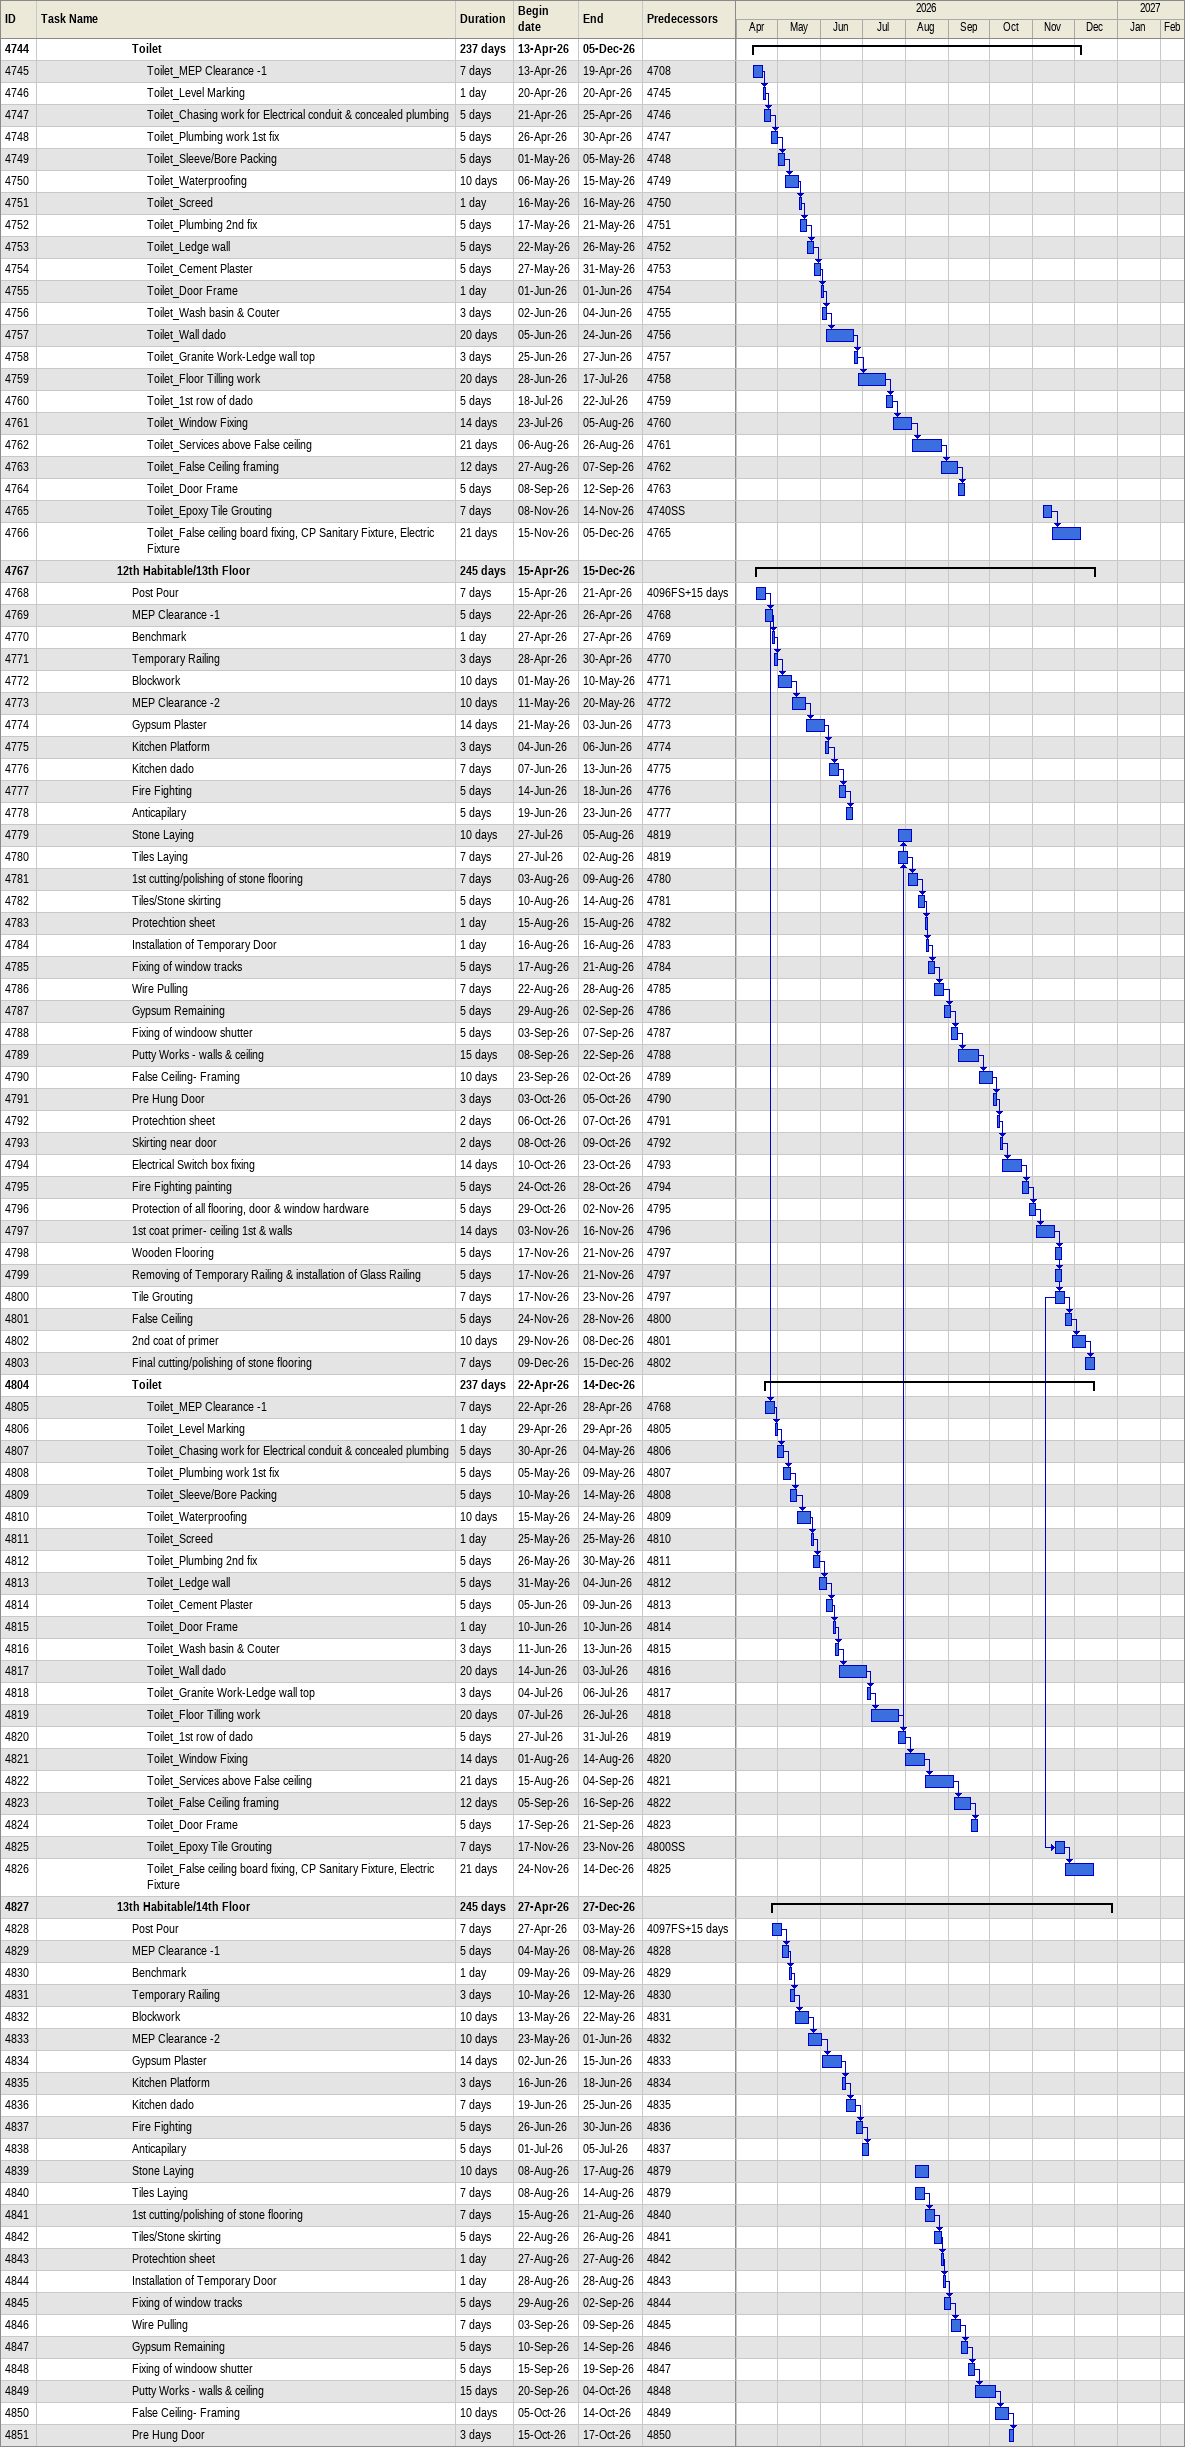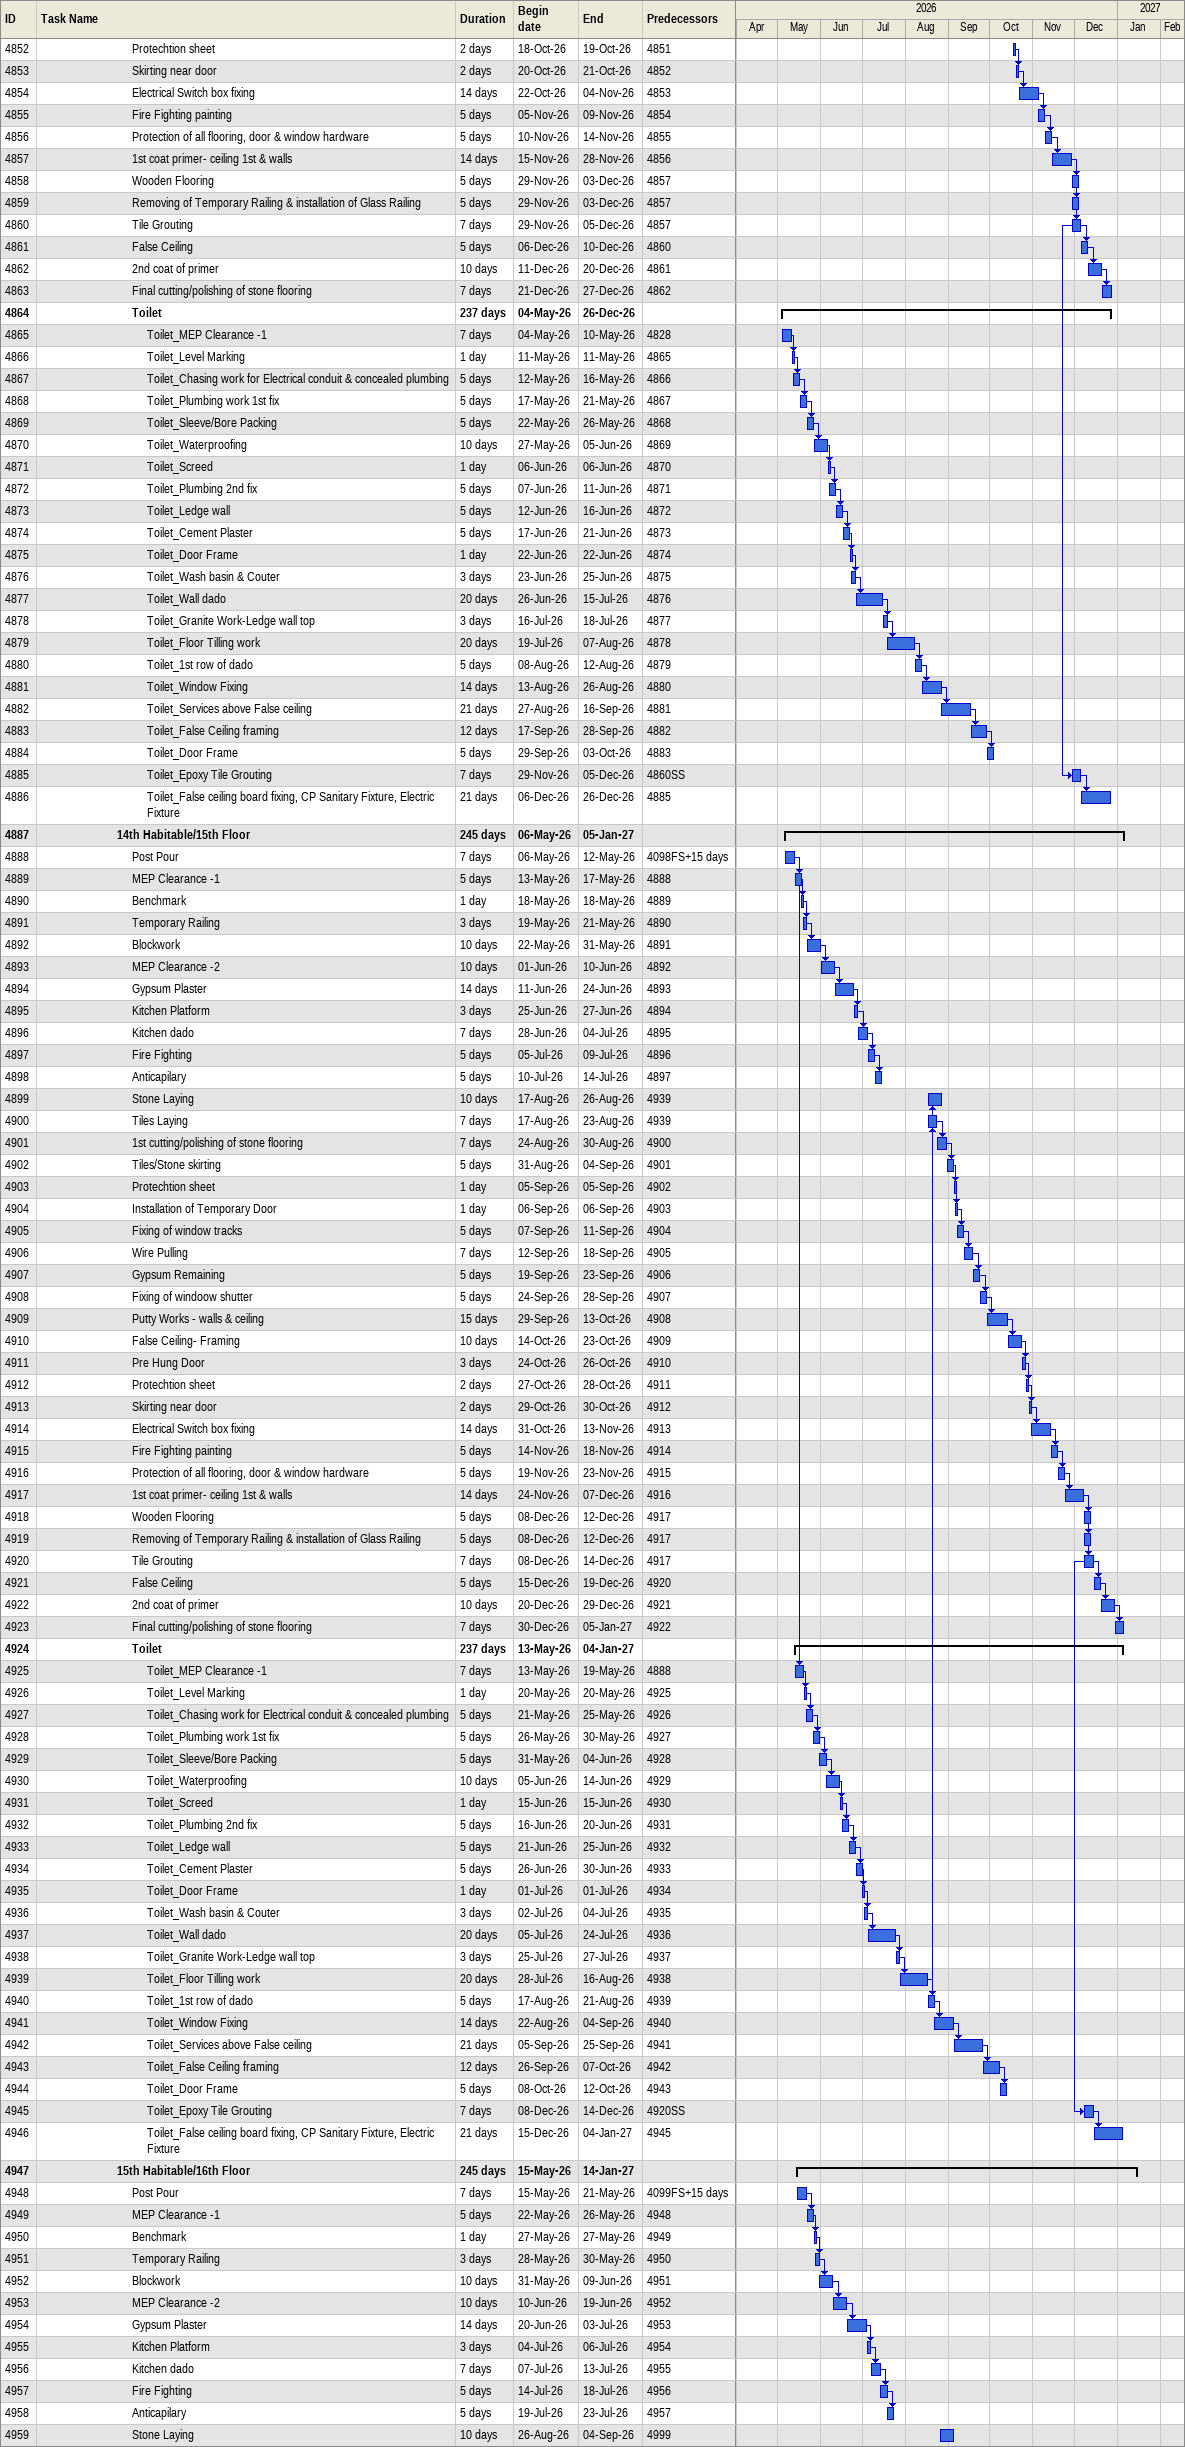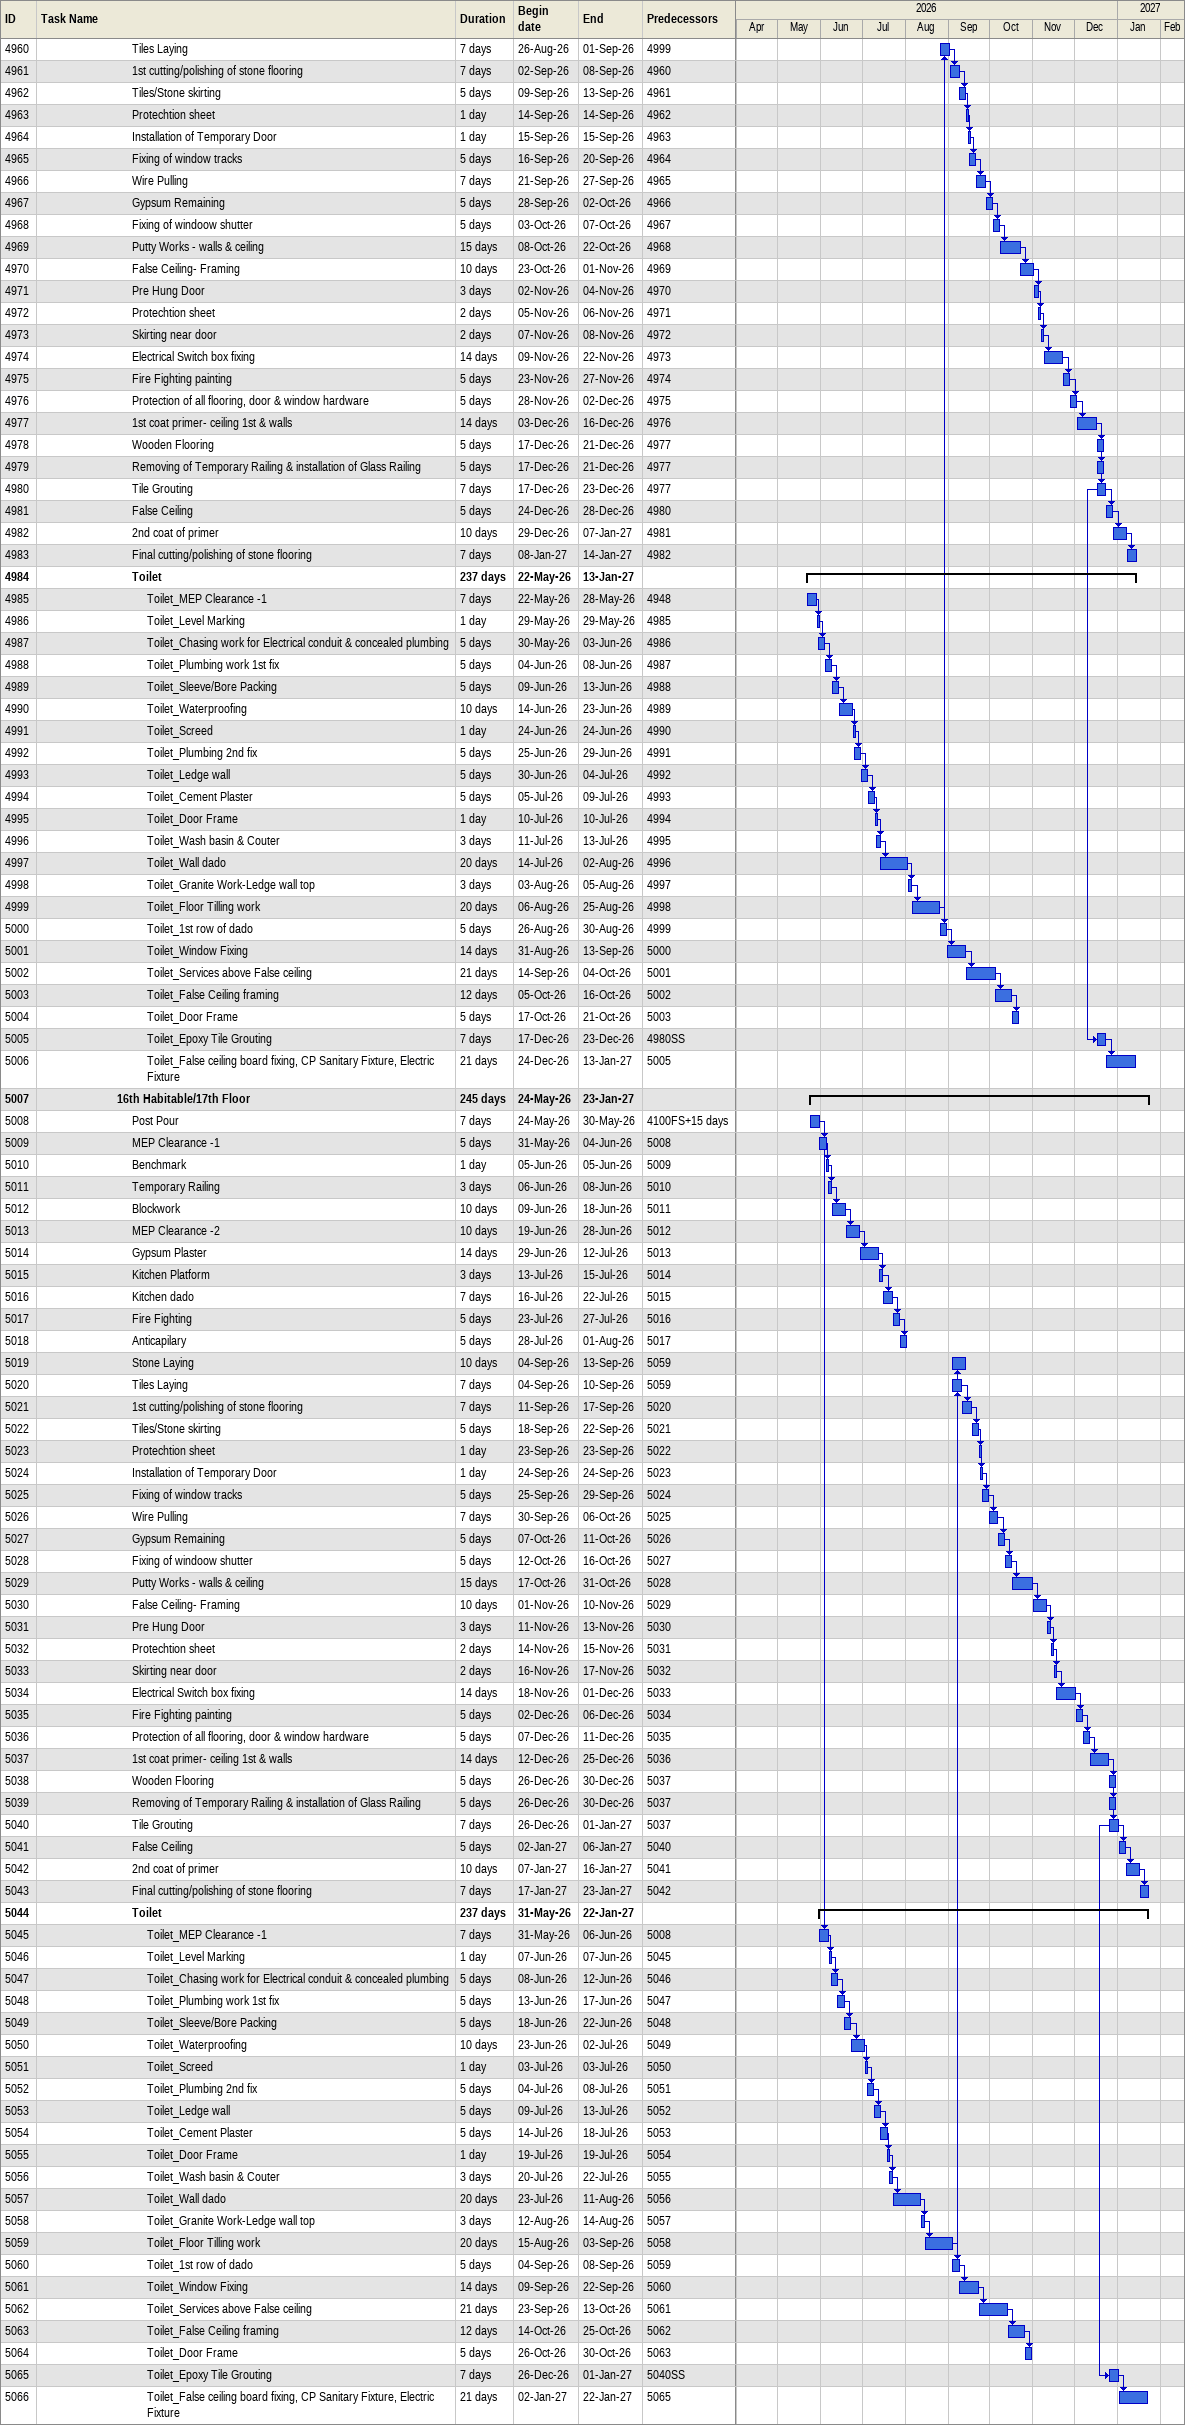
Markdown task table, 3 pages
| ID | Level | Task | Duration | Start | Finish | Predecessors |
|---|---|---|---|---|---|---|
| 4744 | 7 | **Toilet** | 237d | 2026-04-13 | 2026-12-05 |  |
| 4745 | 8 | Toilet_MEP Clearance -1 | 7d | 2026-04-13 | 2026-04-19 | 4708 |
| 4746 | 8 | Toilet_Level Marking | 1d | 2026-04-20 | 2026-04-20 | 4745 |
| 4747 | 8 | Toilet_Chasing work for Electrical conduit & concealed plumbing | 5d | 2026-04-21 | 2026-04-25 | 4746 |
| 4748 | 8 | Toilet_Plumbing work 1st fix | 5d | 2026-04-26 | 2026-04-30 | 4747 |
| 4749 | 8 | Toilet_Sleeve/Bore Packing | 5d | 2026-05-01 | 2026-05-05 | 4748 |
| 4750 | 8 | Toilet_Waterproofing | 10d | 2026-05-06 | 2026-05-15 | 4749 |
| 4751 | 8 | Toilet_Screed | 1d | 2026-05-16 | 2026-05-16 | 4750 |
| 4752 | 8 | Toilet_Plumbing 2nd fix | 5d | 2026-05-17 | 2026-05-21 | 4751 |
| 4753 | 8 | Toilet_Ledge wall | 5d | 2026-05-22 | 2026-05-26 | 4752 |
| 4754 | 8 | Toilet_Cement Plaster | 5d | 2026-05-27 | 2026-05-31 | 4753 |
| 4755 | 8 | Toilet_Door Frame | 1d | 2026-06-01 | 2026-06-01 | 4754 |
| 4756 | 8 | Toilet_Wash basin & Couter | 3d | 2026-06-02 | 2026-06-04 | 4755 |
| 4757 | 8 | Toilet_Wall dado | 20d | 2026-06-05 | 2026-06-24 | 4756 |
| 4758 | 8 | Toilet_Granite Work-Ledge wall top | 3d | 2026-06-25 | 2026-06-27 | 4757 |
| 4759 | 8 | Toilet_Floor Tilling work | 20d | 2026-06-28 | 2026-07-17 | 4758 |
| 4760 | 8 | Toilet_1st row of dado | 5d | 2026-07-18 | 2026-07-22 | 4759 |
| 4761 | 8 | Toilet_Window Fixing | 14d | 2026-07-23 | 2026-08-05 | 4760 |
| 4762 | 8 | Toilet_Services above False ceiling | 21d | 2026-08-06 | 2026-08-26 | 4761 |
| 4763 | 8 | Toilet_False Ceiling framing | 12d | 2026-08-27 | 2026-09-07 | 4762 |
| 4764 | 8 | Toilet_Door Frame | 5d | 2026-09-08 | 2026-09-12 | 4763 |
| 4765 | 8 | Toilet_Epoxy Tile Grouting | 7d | 2026-11-08 | 2026-11-14 | 4740SS |
| 4766 | 8 | Toilet_False ceiling board fixing, CP Sanitary Fixture, Electric Fixture | 21d | 2026-11-15 | 2026-12-05 | 4765 |
| 4767 | 6 | **12th Habitable/13th Floor** | 245d | 2026-04-15 | 2026-12-15 |  |
| 4768 | 7 | Post Pour | 7d | 2026-04-15 | 2026-04-21 | 4096FS+15d |
| 4769 | 7 | MEP Clearance -1 | 5d | 2026-04-22 | 2026-04-26 | 4768 |
| 4770 | 7 | Benchmark | 1d | 2026-04-27 | 2026-04-27 | 4769 |
| 4771 | 7 | Temporary Railing | 3d | 2026-04-28 | 2026-04-30 | 4770 |
| 4772 | 7 | Blockwork | 10d | 2026-05-01 | 2026-05-10 | 4771 |
| 4773 | 7 | MEP Clearance -2 | 10d | 2026-05-11 | 2026-05-20 | 4772 |
| 4774 | 7 | Gypsum Plaster | 14d | 2026-05-21 | 2026-06-03 | 4773 |
| 4775 | 7 | Kitchen Platform | 3d | 2026-06-04 | 2026-06-06 | 4774 |
| 4776 | 7 | Kitchen dado | 7d | 2026-06-07 | 2026-06-13 | 4775 |
| 4777 | 7 | Fire Fighting | 5d | 2026-06-14 | 2026-06-18 | 4776 |
| 4778 | 7 | Anticapilary | 5d | 2026-06-19 | 2026-06-23 | 4777 |
| 4779 | 7 | Stone Laying | 10d | 2026-07-27 | 2026-08-05 | 4819 |
| 4780 | 7 | Tiles Laying | 7d | 2026-07-27 | 2026-08-02 | 4819 |
| 4781 | 7 | 1st cutting/polishing of stone flooring | 7d | 2026-08-03 | 2026-08-09 | 4780 |
| 4782 | 7 | Tiles/Stone skirting | 5d | 2026-08-10 | 2026-08-14 | 4781 |
| 4783 | 7 | Protechtion sheet | 1d | 2026-08-15 | 2026-08-15 | 4782 |
| 4784 | 7 | Installation of Temporary Door | 1d | 2026-08-16 | 2026-08-16 | 4783 |
| 4785 | 7 | Fixing of window tracks | 5d | 2026-08-17 | 2026-08-21 | 4784 |
| 4786 | 7 | Wire Pulling | 7d | 2026-08-22 | 2026-08-28 | 4785 |
| 4787 | 7 | Gypsum Remaining | 5d | 2026-08-29 | 2026-09-02 | 4786 |
| 4788 | 7 | Fixing of windoow shutter | 5d | 2026-09-03 | 2026-09-07 | 4787 |
| 4789 | 7 | Putty Works - walls & ceiling | 15d | 2026-09-08 | 2026-09-22 | 4788 |
| 4790 | 7 | False Ceiling- Framing | 10d | 2026-09-23 | 2026-10-02 | 4789 |
| 4791 | 7 | Pre Hung Door | 3d | 2026-10-03 | 2026-10-05 | 4790 |
| 4792 | 7 | Protechtion sheet | 2d | 2026-10-06 | 2026-10-07 | 4791 |
| 4793 | 7 | Skirting near door | 2d | 2026-10-08 | 2026-10-09 | 4792 |
| 4794 | 7 | Electrical Switch box fixing | 14d | 2026-10-10 | 2026-10-23 | 4793 |
| 4795 | 7 | Fire Fighting painting | 5d | 2026-10-24 | 2026-10-28 | 4794 |
| 4796 | 7 | Protection of all flooring, door & window hardware | 5d | 2026-10-29 | 2026-11-02 | 4795 |
| 4797 | 7 | 1st coat primer- ceiling 1st & walls | 14d | 2026-11-03 | 2026-11-16 | 4796 |
| 4798 | 7 | Wooden Flooring | 5d | 2026-11-17 | 2026-11-21 | 4797 |
| 4799 | 7 | Removing of Temporary Railing & installation of Glass Railing | 5d | 2026-11-17 | 2026-11-21 | 4797 |
| 4800 | 7 | Tile Grouting | 7d | 2026-11-17 | 2026-11-23 | 4797 |
| 4801 | 7 | False Ceiling | 5d | 2026-11-24 | 2026-11-28 | 4800 |
| 4802 | 7 | 2nd coat of primer | 10d | 2026-11-29 | 2026-12-08 | 4801 |
| 4803 | 7 | Final cutting/polishing of stone flooring | 7d | 2026-12-09 | 2026-12-15 | 4802 |
| 4804 | 7 | **Toilet** | 237d | 2026-04-22 | 2026-12-14 |  |
| 4805 | 8 | Toilet_MEP Clearance -1 | 7d | 2026-04-22 | 2026-04-28 | 4768 |
| 4806 | 8 | Toilet_Level Marking | 1d | 2026-04-29 | 2026-04-29 | 4805 |
| 4807 | 8 | Toilet_Chasing work for Electrical conduit & concealed plumbing | 5d | 2026-04-30 | 2026-05-04 | 4806 |
| 4808 | 8 | Toilet_Plumbing work 1st fix | 5d | 2026-05-05 | 2026-05-09 | 4807 |
| 4809 | 8 | Toilet_Sleeve/Bore Packing | 5d | 2026-05-10 | 2026-05-14 | 4808 |
| 4810 | 8 | Toilet_Waterproofing | 10d | 2026-05-15 | 2026-05-24 | 4809 |
| 4811 | 8 | Toilet_Screed | 1d | 2026-05-25 | 2026-05-25 | 4810 |
| 4812 | 8 | Toilet_Plumbing 2nd fix | 5d | 2026-05-26 | 2026-05-30 | 4811 |
| 4813 | 8 | Toilet_Ledge wall | 5d | 2026-05-31 | 2026-06-04 | 4812 |
| 4814 | 8 | Toilet_Cement Plaster | 5d | 2026-06-05 | 2026-06-09 | 4813 |
| 4815 | 8 | Toilet_Door Frame | 1d | 2026-06-10 | 2026-06-10 | 4814 |
| 4816 | 8 | Toilet_Wash basin & Couter | 3d | 2026-06-11 | 2026-06-13 | 4815 |
| 4817 | 8 | Toilet_Wall dado | 20d | 2026-06-14 | 2026-07-03 | 4816 |
| 4818 | 8 | Toilet_Granite Work-Ledge wall top | 3d | 2026-07-04 | 2026-07-06 | 4817 |
| 4819 | 8 | Toilet_Floor Tilling work | 20d | 2026-07-07 | 2026-07-26 | 4818 |
| 4820 | 8 | Toilet_1st row of dado | 5d | 2026-07-27 | 2026-07-31 | 4819 |
| 4821 | 8 | Toilet_Window Fixing | 14d | 2026-08-01 | 2026-08-14 | 4820 |
| 4822 | 8 | Toilet_Services above False ceiling | 21d | 2026-08-15 | 2026-09-04 | 4821 |
| 4823 | 8 | Toilet_False Ceiling framing | 12d | 2026-09-05 | 2026-09-16 | 4822 |
| 4824 | 8 | Toilet_Door Frame | 5d | 2026-09-17 | 2026-09-21 | 4823 |
| 4825 | 8 | Toilet_Epoxy Tile Grouting | 7d | 2026-11-17 | 2026-11-23 | 4800SS |
| 4826 | 8 | Toilet_False ceiling board fixing, CP Sanitary Fixture, Electric Fixture | 21d | 2026-11-24 | 2026-12-14 | 4825 |
| 4827 | 6 | **13th Habitable/14th Floor** | 245d | 2026-04-27 | 2026-12-27 |  |
| 4828 | 7 | Post Pour | 7d | 2026-04-27 | 2026-05-03 | 4097FS+15d |
| 4829 | 7 | MEP Clearance -1 | 5d | 2026-05-04 | 2026-05-08 | 4828 |
| 4830 | 7 | Benchmark | 1d | 2026-05-09 | 2026-05-09 | 4829 |
| 4831 | 7 | Temporary Railing | 3d | 2026-05-10 | 2026-05-12 | 4830 |
| 4832 | 7 | Blockwork | 10d | 2026-05-13 | 2026-05-22 | 4831 |
| 4833 | 7 | MEP Clearance -2 | 10d | 2026-05-23 | 2026-06-01 | 4832 |
| 4834 | 7 | Gypsum Plaster | 14d | 2026-06-02 | 2026-06-15 | 4833 |
| 4835 | 7 | Kitchen Platform | 3d | 2026-06-16 | 2026-06-18 | 4834 |
| 4836 | 7 | Kitchen dado | 7d | 2026-06-19 | 2026-06-25 | 4835 |
| 4837 | 7 | Fire Fighting | 5d | 2026-06-26 | 2026-06-30 | 4836 |
| 4838 | 7 | Anticapilary | 5d | 2026-07-01 | 2026-07-05 | 4837 |
| 4839 | 7 | Stone Laying | 10d | 2026-08-08 | 2026-08-17 | 4879 |
| 4840 | 7 | Tiles Laying | 7d | 2026-08-08 | 2026-08-14 | 4879 |
| 4841 | 7 | 1st cutting/polishing of stone flooring | 7d | 2026-08-15 | 2026-08-21 | 4840 |
| 4842 | 7 | Tiles/Stone skirting | 5d | 2026-08-22 | 2026-08-26 | 4841 |
| 4843 | 7 | Protechtion sheet | 1d | 2026-08-27 | 2026-08-27 | 4842 |
| 4844 | 7 | Installation of Temporary Door | 1d | 2026-08-28 | 2026-08-28 | 4843 |
| 4845 | 7 | Fixing of window tracks | 5d | 2026-08-29 | 2026-09-02 | 4844 |
| 4846 | 7 | Wire Pulling | 7d | 2026-09-03 | 2026-09-09 | 4845 |
| 4847 | 7 | Gypsum Remaining | 5d | 2026-09-10 | 2026-09-14 | 4846 |
| 4848 | 7 | Fixing of windoow shutter | 5d | 2026-09-15 | 2026-09-19 | 4847 |
| 4849 | 7 | Putty Works - walls & ceiling | 15d | 2026-09-20 | 2026-10-04 | 4848 |
| 4850 | 7 | False Ceiling- Framing | 10d | 2026-10-05 | 2026-10-14 | 4849 |
| 4851 | 7 | Pre Hung Door | 3d | 2026-10-15 | 2026-10-17 | 4850 |
| 4852 | 7 | Protechtion sheet | 2d | 2026-10-18 | 2026-10-19 | 4851 |
| 4853 | 7 | Skirting near door | 2d | 2026-10-20 | 2026-10-21 | 4852 |
| 4854 | 7 | Electrical Switch box fixing | 14d | 2026-10-22 | 2026-11-04 | 4853 |
| 4855 | 7 | Fire Fighting painting | 5d | 2026-11-05 | 2026-11-09 | 4854 |
| 4856 | 7 | Protection of all flooring, door & window hardware | 5d | 2026-11-10 | 2026-11-14 | 4855 |
| 4857 | 7 | 1st coat primer- ceiling 1st & walls | 14d | 2026-11-15 | 2026-11-28 | 4856 |
| 4858 | 7 | Wooden Flooring | 5d | 2026-11-29 | 2026-12-03 | 4857 |
| 4859 | 7 | Removing of Temporary Railing & installation of Glass Railing | 5d | 2026-11-29 | 2026-12-03 | 4857 |
| 4860 | 7 | Tile Grouting | 7d | 2026-11-29 | 2026-12-05 | 4857 |
| 4861 | 7 | False Ceiling | 5d | 2026-12-06 | 2026-12-10 | 4860 |
| 4862 | 7 | 2nd coat of primer | 10d | 2026-12-11 | 2026-12-20 | 4861 |
| 4863 | 7 | Final cutting/polishing of stone flooring | 7d | 2026-12-21 | 2026-12-27 | 4862 |
| 4864 | 7 | **Toilet** | 237d | 2026-05-04 | 2026-12-26 |  |
| 4865 | 8 | Toilet_MEP Clearance -1 | 7d | 2026-05-04 | 2026-05-10 | 4828 |
| 4866 | 8 | Toilet_Level Marking | 1d | 2026-05-11 | 2026-05-11 | 4865 |
| 4867 | 8 | Toilet_Chasing work for Electrical conduit & concealed plumbing | 5d | 2026-05-12 | 2026-05-16 | 4866 |
| 4868 | 8 | Toilet_Plumbing work 1st fix | 5d | 2026-05-17 | 2026-05-21 | 4867 |
| 4869 | 8 | Toilet_Sleeve/Bore Packing | 5d | 2026-05-22 | 2026-05-26 | 4868 |
| 4870 | 8 | Toilet_Waterproofing | 10d | 2026-05-27 | 2026-06-05 | 4869 |
| 4871 | 8 | Toilet_Screed | 1d | 2026-06-06 | 2026-06-06 | 4870 |
| 4872 | 8 | Toilet_Plumbing 2nd fix | 5d | 2026-06-07 | 2026-06-11 | 4871 |
| 4873 | 8 | Toilet_Ledge wall | 5d | 2026-06-12 | 2026-06-16 | 4872 |
| 4874 | 8 | Toilet_Cement Plaster | 5d | 2026-06-17 | 2026-06-21 | 4873 |
| 4875 | 8 | Toilet_Door Frame | 1d | 2026-06-22 | 2026-06-22 | 4874 |
| 4876 | 8 | Toilet_Wash basin & Couter | 3d | 2026-06-23 | 2026-06-25 | 4875 |
| 4877 | 8 | Toilet_Wall dado | 20d | 2026-06-26 | 2026-07-15 | 4876 |
| 4878 | 8 | Toilet_Granite Work-Ledge wall top | 3d | 2026-07-16 | 2026-07-18 | 4877 |
| 4879 | 8 | Toilet_Floor Tilling work | 20d | 2026-07-19 | 2026-08-07 | 4878 |
| 4880 | 8 | Toilet_1st row of dado | 5d | 2026-08-08 | 2026-08-12 | 4879 |
| 4881 | 8 | Toilet_Window Fixing | 14d | 2026-08-13 | 2026-08-26 | 4880 |
| 4882 | 8 | Toilet_Services above False ceiling | 21d | 2026-08-27 | 2026-09-16 | 4881 |
| 4883 | 8 | Toilet_False Ceiling framing | 12d | 2026-09-17 | 2026-09-28 | 4882 |
| 4884 | 8 | Toilet_Door Frame | 5d | 2026-09-29 | 2026-10-03 | 4883 |
| 4885 | 8 | Toilet_Epoxy Tile Grouting | 7d | 2026-11-29 | 2026-12-05 | 4860SS |
| 4886 | 8 | Toilet_False ceiling board fixing, CP Sanitary Fixture, Electric Fixture | 21d | 2026-12-06 | 2026-12-26 | 4885 |
| 4887 | 6 | **14th Habitable/15th Floor** | 245d | 2026-05-06 | 2027-01-05 |  |
| 4888 | 7 | Post Pour | 7d | 2026-05-06 | 2026-05-12 | 4098FS+15d |
| 4889 | 7 | MEP Clearance -1 | 5d | 2026-05-13 | 2026-05-17 | 4888 |
| 4890 | 7 | Benchmark | 1d | 2026-05-18 | 2026-05-18 | 4889 |
| 4891 | 7 | Temporary Railing | 3d | 2026-05-19 | 2026-05-21 | 4890 |
| 4892 | 7 | Blockwork | 10d | 2026-05-22 | 2026-05-31 | 4891 |
| 4893 | 7 | MEP Clearance -2 | 10d | 2026-06-01 | 2026-06-10 | 4892 |
| 4894 | 7 | Gypsum Plaster | 14d | 2026-06-11 | 2026-06-24 | 4893 |
| 4895 | 7 | Kitchen Platform | 3d | 2026-06-25 | 2026-06-27 | 4894 |
| 4896 | 7 | Kitchen dado | 7d | 2026-06-28 | 2026-07-04 | 4895 |
| 4897 | 7 | Fire Fighting | 5d | 2026-07-05 | 2026-07-09 | 4896 |
| 4898 | 7 | Anticapilary | 5d | 2026-07-10 | 2026-07-14 | 4897 |
| 4899 | 7 | Stone Laying | 10d | 2026-08-17 | 2026-08-26 | 4939 |
| 4900 | 7 | Tiles Laying | 7d | 2026-08-17 | 2026-08-23 | 4939 |
| 4901 | 7 | 1st cutting/polishing of stone flooring | 7d | 2026-08-24 | 2026-08-30 | 4900 |
| 4902 | 7 | Tiles/Stone skirting | 5d | 2026-08-31 | 2026-09-04 | 4901 |
| 4903 | 7 | Protechtion sheet | 1d | 2026-09-05 | 2026-09-05 | 4902 |
| 4904 | 7 | Installation of Temporary Door | 1d | 2026-09-06 | 2026-09-06 | 4903 |
| 4905 | 7 | Fixing of window tracks | 5d | 2026-09-07 | 2026-09-11 | 4904 |
| 4906 | 7 | Wire Pulling | 7d | 2026-09-12 | 2026-09-18 | 4905 |
| 4907 | 7 | Gypsum Remaining | 5d | 2026-09-19 | 2026-09-23 | 4906 |
| 4908 | 7 | Fixing of windoow shutter | 5d | 2026-09-24 | 2026-09-28 | 4907 |
| 4909 | 7 | Putty Works - walls & ceiling | 15d | 2026-09-29 | 2026-10-13 | 4908 |
| 4910 | 7 | False Ceiling- Framing | 10d | 2026-10-14 | 2026-10-23 | 4909 |
| 4911 | 7 | Pre Hung Door | 3d | 2026-10-24 | 2026-10-26 | 4910 |
| 4912 | 7 | Protechtion sheet | 2d | 2026-10-27 | 2026-10-28 | 4911 |
| 4913 | 7 | Skirting near door | 2d | 2026-10-29 | 2026-10-30 | 4912 |
| 4914 | 7 | Electrical Switch box fixing | 14d | 2026-10-31 | 2026-11-13 | 4913 |
| 4915 | 7 | Fire Fighting painting | 5d | 2026-11-14 | 2026-11-18 | 4914 |
| 4916 | 7 | Protection of all flooring, door & window hardware | 5d | 2026-11-19 | 2026-11-23 | 4915 |
| 4917 | 7 | 1st coat primer- ceiling 1st & walls | 14d | 2026-11-24 | 2026-12-07 | 4916 |
| 4918 | 7 | Wooden Flooring | 5d | 2026-12-08 | 2026-12-12 | 4917 |
| 4919 | 7 | Removing of Temporary Railing & installation of Glass Railing | 5d | 2026-12-08 | 2026-12-12 | 4917 |
| 4920 | 7 | Tile Grouting | 7d | 2026-12-08 | 2026-12-14 | 4917 |
| 4921 | 7 | False Ceiling | 5d | 2026-12-15 | 2026-12-19 | 4920 |
| 4922 | 7 | 2nd coat of primer | 10d | 2026-12-20 | 2026-12-29 | 4921 |
| 4923 | 7 | Final cutting/polishing of stone flooring | 7d | 2026-12-30 | 2027-01-05 | 4922 |
| 4924 | 7 | **Toilet** | 237d | 2026-05-13 | 2027-01-04 |  |
| 4925 | 8 | Toilet_MEP Clearance -1 | 7d | 2026-05-13 | 2026-05-19 | 4888 |
| 4926 | 8 | Toilet_Level Marking | 1d | 2026-05-20 | 2026-05-20 | 4925 |
| 4927 | 8 | Toilet_Chasing work for Electrical conduit & concealed plumbing | 5d | 2026-05-21 | 2026-05-25 | 4926 |
| 4928 | 8 | Toilet_Plumbing work 1st fix | 5d | 2026-05-26 | 2026-05-30 | 4927 |
| 4929 | 8 | Toilet_Sleeve/Bore Packing | 5d | 2026-05-31 | 2026-06-04 | 4928 |
| 4930 | 8 | Toilet_Waterproofing | 10d | 2026-06-05 | 2026-06-14 | 4929 |
| 4931 | 8 | Toilet_Screed | 1d | 2026-06-15 | 2026-06-15 | 4930 |
| 4932 | 8 | Toilet_Plumbing 2nd fix | 5d | 2026-06-16 | 2026-06-20 | 4931 |
| 4933 | 8 | Toilet_Ledge wall | 5d | 2026-06-21 | 2026-06-25 | 4932 |
| 4934 | 8 | Toilet_Cement Plaster | 5d | 2026-06-26 | 2026-06-30 | 4933 |
| 4935 | 8 | Toilet_Door Frame | 1d | 2026-07-01 | 2026-07-01 | 4934 |
| 4936 | 8 | Toilet_Wash basin & Couter | 3d | 2026-07-02 | 2026-07-04 | 4935 |
| 4937 | 8 | Toilet_Wall dado | 20d | 2026-07-05 | 2026-07-24 | 4936 |
| 4938 | 8 | Toilet_Granite Work-Ledge wall top | 3d | 2026-07-25 | 2026-07-27 | 4937 |
| 4939 | 8 | Toilet_Floor Tilling work | 20d | 2026-07-28 | 2026-08-16 | 4938 |
| 4940 | 8 | Toilet_1st row of dado | 5d | 2026-08-17 | 2026-08-21 | 4939 |
| 4941 | 8 | Toilet_Window Fixing | 14d | 2026-08-22 | 2026-09-04 | 4940 |
| 4942 | 8 | Toilet_Services above False ceiling | 21d | 2026-09-05 | 2026-09-25 | 4941 |
| 4943 | 8 | Toilet_False Ceiling framing | 12d | 2026-09-26 | 2026-10-07 | 4942 |
| 4944 | 8 | Toilet_Door Frame | 5d | 2026-10-08 | 2026-10-12 | 4943 |
| 4945 | 8 | Toilet_Epoxy Tile Grouting | 7d | 2026-12-08 | 2026-12-14 | 4920SS |
| 4946 | 8 | Toilet_False ceiling board fixing, CP Sanitary Fixture, Electric Fixture | 21d | 2026-12-15 | 2027-01-04 | 4945 |
| 4947 | 6 | **15th Habitable/16th Floor** | 245d | 2026-05-15 | 2027-01-14 |  |
| 4948 | 7 | Post Pour | 7d | 2026-05-15 | 2026-05-21 | 4099FS+15d |
| 4949 | 7 | MEP Clearance -1 | 5d | 2026-05-22 | 2026-05-26 | 4948 |
| 4950 | 7 | Benchmark | 1d | 2026-05-27 | 2026-05-27 | 4949 |
| 4951 | 7 | Temporary Railing | 3d | 2026-05-28 | 2026-05-30 | 4950 |
| 4952 | 7 | Blockwork | 10d | 2026-05-31 | 2026-06-09 | 4951 |
| 4953 | 7 | MEP Clearance -2 | 10d | 2026-06-10 | 2026-06-19 | 4952 |
| 4954 | 7 | Gypsum Plaster | 14d | 2026-06-20 | 2026-07-03 | 4953 |
| 4955 | 7 | Kitchen Platform | 3d | 2026-07-04 | 2026-07-06 | 4954 |
| 4956 | 7 | Kitchen dado | 7d | 2026-07-07 | 2026-07-13 | 4955 |
| 4957 | 7 | Fire Fighting | 5d | 2026-07-14 | 2026-07-18 | 4956 |
| 4958 | 7 | Anticapilary | 5d | 2026-07-19 | 2026-07-23 | 4957 |
| 4959 | 7 | Stone Laying | 10d | 2026-08-26 | 2026-09-04 | 4999 |
| 4960 | 7 | Tiles Laying | 7d | 2026-08-26 | 2026-09-01 | 4999 |
| 4961 | 7 | 1st cutting/polishing of stone flooring | 7d | 2026-09-02 | 2026-09-08 | 4960 |
| 4962 | 7 | Tiles/Stone skirting | 5d | 2026-09-09 | 2026-09-13 | 4961 |
| 4963 | 7 | Protechtion sheet | 1d | 2026-09-14 | 2026-09-14 | 4962 |
| 4964 | 7 | Installation of Temporary Door | 1d | 2026-09-15 | 2026-09-15 | 4963 |
| 4965 | 7 | Fixing of window tracks | 5d | 2026-09-16 | 2026-09-20 | 4964 |
| 4966 | 7 | Wire Pulling | 7d | 2026-09-21 | 2026-09-27 | 4965 |
| 4967 | 7 | Gypsum Remaining | 5d | 2026-09-28 | 2026-10-02 | 4966 |
| 4968 | 7 | Fixing of windoow shutter | 5d | 2026-10-03 | 2026-10-07 | 4967 |
| 4969 | 7 | Putty Works - walls & ceiling | 15d | 2026-10-08 | 2026-10-22 | 4968 |
| 4970 | 7 | False Ceiling- Framing | 10d | 2026-10-23 | 2026-11-01 | 4969 |
| 4971 | 7 | Pre Hung Door | 3d | 2026-11-02 | 2026-11-04 | 4970 |
| 4972 | 7 | Protechtion sheet | 2d | 2026-11-05 | 2026-11-06 | 4971 |
| 4973 | 7 | Skirting near door | 2d | 2026-11-07 | 2026-11-08 | 4972 |
| 4974 | 7 | Electrical Switch box fixing | 14d | 2026-11-09 | 2026-11-22 | 4973 |
| 4975 | 7 | Fire Fighting painting | 5d | 2026-11-23 | 2026-11-27 | 4974 |
| 4976 | 7 | Protection of all flooring, door & window hardware | 5d | 2026-11-28 | 2026-12-02 | 4975 |
| 4977 | 7 | 1st coat primer- ceiling 1st & walls | 14d | 2026-12-03 | 2026-12-16 | 4976 |
| 4978 | 7 | Wooden Flooring | 5d | 2026-12-17 | 2026-12-21 | 4977 |
| 4979 | 7 | Removing of Temporary Railing & installation of Glass Railing | 5d | 2026-12-17 | 2026-12-21 | 4977 |
| 4980 | 7 | Tile Grouting | 7d | 2026-12-17 | 2026-12-23 | 4977 |
| 4981 | 7 | False Ceiling | 5d | 2026-12-24 | 2026-12-28 | 4980 |
| 4982 | 7 | 2nd coat of primer | 10d | 2026-12-29 | 2027-01-07 | 4981 |
| 4983 | 7 | Final cutting/polishing of stone flooring | 7d | 2027-01-08 | 2027-01-14 | 4982 |
| 4984 | 7 | **Toilet** | 237d | 2026-05-22 | 2027-01-13 |  |
| 4985 | 8 | Toilet_MEP Clearance -1 | 7d | 2026-05-22 | 2026-05-28 | 4948 |
| 4986 | 8 | Toilet_Level Marking | 1d | 2026-05-29 | 2026-05-29 | 4985 |
| 4987 | 8 | Toilet_Chasing work for Electrical conduit & concealed plumbing | 5d | 2026-05-30 | 2026-06-03 | 4986 |
| 4988 | 8 | Toilet_Plumbing work 1st fix | 5d | 2026-06-04 | 2026-06-08 | 4987 |
| 4989 | 8 | Toilet_Sleeve/Bore Packing | 5d | 2026-06-09 | 2026-06-13 | 4988 |
| 4990 | 8 | Toilet_Waterproofing | 10d | 2026-06-14 | 2026-06-23 | 4989 |
| 4991 | 8 | Toilet_Screed | 1d | 2026-06-24 | 2026-06-24 | 4990 |
| 4992 | 8 | Toilet_Plumbing 2nd fix | 5d | 2026-06-25 | 2026-06-29 | 4991 |
| 4993 | 8 | Toilet_Ledge wall | 5d | 2026-06-30 | 2026-07-04 | 4992 |
| 4994 | 8 | Toilet_Cement Plaster | 5d | 2026-07-05 | 2026-07-09 | 4993 |
| 4995 | 8 | Toilet_Door Frame | 1d | 2026-07-10 | 2026-07-10 | 4994 |
| 4996 | 8 | Toilet_Wash basin & Couter | 3d | 2026-07-11 | 2026-07-13 | 4995 |
| 4997 | 8 | Toilet_Wall dado | 20d | 2026-07-14 | 2026-08-02 | 4996 |
| 4998 | 8 | Toilet_Granite Work-Ledge wall top | 3d | 2026-08-03 | 2026-08-05 | 4997 |
| 4999 | 8 | Toilet_Floor Tilling work | 20d | 2026-08-06 | 2026-08-25 | 4998 |
| 5000 | 8 | Toilet_1st row of dado | 5d | 2026-08-26 | 2026-08-30 | 4999 |
| 5001 | 8 | Toilet_Window Fixing | 14d | 2026-08-31 | 2026-09-13 | 5000 |
| 5002 | 8 | Toilet_Services above False ceiling | 21d | 2026-09-14 | 2026-10-04 | 5001 |
| 5003 | 8 | Toilet_False Ceiling framing | 12d | 2026-10-05 | 2026-10-16 | 5002 |
| 5004 | 8 | Toilet_Door Frame | 5d | 2026-10-17 | 2026-10-21 | 5003 |
| 5005 | 8 | Toilet_Epoxy Tile Grouting | 7d | 2026-12-17 | 2026-12-23 | 4980SS |
| 5006 | 8 | Toilet_False ceiling board fixing, CP Sanitary Fixture, Electric Fixture | 21d | 2026-12-24 | 2027-01-13 | 5005 |
| 5007 | 6 | **16th Habitable/17th Floor** | 245d | 2026-05-24 | 2027-01-23 |  |
| 5008 | 7 | Post Pour | 7d | 2026-05-24 | 2026-05-30 | 4100FS+15d |
| 5009 | 7 | MEP Clearance -1 | 5d | 2026-05-31 | 2026-06-04 | 5008 |
| 5010 | 7 | Benchmark | 1d | 2026-06-05 | 2026-06-05 | 5009 |
| 5011 | 7 | Temporary Railing | 3d | 2026-06-06 | 2026-06-08 | 5010 |
| 5012 | 7 | Blockwork | 10d | 2026-06-09 | 2026-06-18 | 5011 |
| 5013 | 7 | MEP Clearance -2 | 10d | 2026-06-19 | 2026-06-28 | 5012 |
| 5014 | 7 | Gypsum Plaster | 14d | 2026-06-29 | 2026-07-12 | 5013 |
| 5015 | 7 | Kitchen Platform | 3d | 2026-07-13 | 2026-07-15 | 5014 |
| 5016 | 7 | Kitchen dado | 7d | 2026-07-16 | 2026-07-22 | 5015 |
| 5017 | 7 | Fire Fighting | 5d | 2026-07-23 | 2026-07-27 | 5016 |
| 5018 | 7 | Anticapilary | 5d | 2026-07-28 | 2026-08-01 | 5017 |
| 5019 | 7 | Stone Laying | 10d | 2026-09-04 | 2026-09-13 | 5059 |
| 5020 | 7 | Tiles Laying | 7d | 2026-09-04 | 2026-09-10 | 5059 |
| 5021 | 7 | 1st cutting/polishing of stone flooring | 7d | 2026-09-11 | 2026-09-17 | 5020 |
| 5022 | 7 | Tiles/Stone skirting | 5d | 2026-09-18 | 2026-09-22 | 5021 |
| 5023 | 7 | Protechtion sheet | 1d | 2026-09-23 | 2026-09-23 | 5022 |
| 5024 | 7 | Installation of Temporary Door | 1d | 2026-09-24 | 2026-09-24 | 5023 |
| 5025 | 7 | Fixing of window tracks | 5d | 2026-09-25 | 2026-09-29 | 5024 |
| 5026 | 7 | Wire Pulling | 7d | 2026-09-30 | 2026-10-06 | 5025 |
| 5027 | 7 | Gypsum Remaining | 5d | 2026-10-07 | 2026-10-11 | 5026 |
| 5028 | 7 | Fixing of windoow shutter | 5d | 2026-10-12 | 2026-10-16 | 5027 |
| 5029 | 7 | Putty Works - walls & ceiling | 15d | 2026-10-17 | 2026-10-31 | 5028 |
| 5030 | 7 | False Ceiling- Framing | 10d | 2026-11-01 | 2026-11-10 | 5029 |
| 5031 | 7 | Pre Hung Door | 3d | 2026-11-11 | 2026-11-13 | 5030 |
| 5032 | 7 | Protechtion sheet | 2d | 2026-11-14 | 2026-11-15 | 5031 |
| 5033 | 7 | Skirting near door | 2d | 2026-11-16 | 2026-11-17 | 5032 |
| 5034 | 7 | Electrical Switch box fixing | 14d | 2026-11-18 | 2026-12-01 | 5033 |
| 5035 | 7 | Fire Fighting painting | 5d | 2026-12-02 | 2026-12-06 | 5034 |
| 5036 | 7 | Protection of all flooring, door & window hardware | 5d | 2026-12-07 | 2026-12-11 | 5035 |
| 5037 | 7 | 1st coat primer- ceiling 1st & walls | 14d | 2026-12-12 | 2026-12-25 | 5036 |
| 5038 | 7 | Wooden Flooring | 5d | 2026-12-26 | 2026-12-30 | 5037 |
| 5039 | 7 | Removing of Temporary Railing & installation of Glass Railing | 5d | 2026-12-26 | 2026-12-30 | 5037 |
| 5040 | 7 | Tile Grouting | 7d | 2026-12-26 | 2027-01-01 | 5037 |
| 5041 | 7 | False Ceiling | 5d | 2027-01-02 | 2027-01-06 | 5040 |
| 5042 | 7 | 2nd coat of primer | 10d | 2027-01-07 | 2027-01-16 | 5041 |
| 5043 | 7 | Final cutting/polishing of stone flooring | 7d | 2027-01-17 | 2027-01-23 | 5042 |
| 5044 | 7 | **Toilet** | 237d | 2026-05-31 | 2027-01-22 |  |
| 5045 | 8 | Toilet_MEP Clearance -1 | 7d | 2026-05-31 | 2026-06-06 | 5008 |
| 5046 | 8 | Toilet_Level Marking | 1d | 2026-06-07 | 2026-06-07 | 5045 |
| 5047 | 8 | Toilet_Chasing work for Electrical conduit & concealed plumbing | 5d | 2026-06-08 | 2026-06-12 | 5046 |
| 5048 | 8 | Toilet_Plumbing work 1st fix | 5d | 2026-06-13 | 2026-06-17 | 5047 |
| 5049 | 8 | Toilet_Sleeve/Bore Packing | 5d | 2026-06-18 | 2026-06-22 | 5048 |
| 5050 | 8 | Toilet_Waterproofing | 10d | 2026-06-23 | 2026-07-02 | 5049 |
| 5051 | 8 | Toilet_Screed | 1d | 2026-07-03 | 2026-07-03 | 5050 |
| 5052 | 8 | Toilet_Plumbing 2nd fix | 5d | 2026-07-04 | 2026-07-08 | 5051 |
| 5053 | 8 | Toilet_Ledge wall | 5d | 2026-07-09 | 2026-07-13 | 5052 |
| 5054 | 8 | Toilet_Cement Plaster | 5d | 2026-07-14 | 2026-07-18 | 5053 |
| 5055 | 8 | Toilet_Door Frame | 1d | 2026-07-19 | 2026-07-19 | 5054 |
| 5056 | 8 | Toilet_Wash basin & Couter | 3d | 2026-07-20 | 2026-07-22 | 5055 |
| 5057 | 8 | Toilet_Wall dado | 20d | 2026-07-23 | 2026-08-11 | 5056 |
| 5058 | 8 | Toilet_Granite Work-Ledge wall top | 3d | 2026-08-12 | 2026-08-14 | 5057 |
| 5059 | 8 | Toilet_Floor Tilling work | 20d | 2026-08-15 | 2026-09-03 | 5058 |
| 5060 | 8 | Toilet_1st row of dado | 5d | 2026-09-04 | 2026-09-08 | 5059 |
| 5061 | 8 | Toilet_Window Fixing | 14d | 2026-09-09 | 2026-09-22 | 5060 |
| 5062 | 8 | Toilet_Services above False ceiling | 21d | 2026-09-23 | 2026-10-13 | 5061 |
| 5063 | 8 | Toilet_False Ceiling framing | 12d | 2026-10-14 | 2026-10-25 | 5062 |
| 5064 | 8 | Toilet_Door Frame | 5d | 2026-10-26 | 2026-10-30 | 5063 |
| 5065 | 8 | Toilet_Epoxy Tile Grouting | 7d | 2026-12-26 | 2027-01-01 | 5040SS |
| 5066 | 8 | Toilet_False ceiling board fixing, CP Sanitary Fixture, Electric Fixture | 21d | 2027-01-02 | 2027-01-22 | 5065 |
